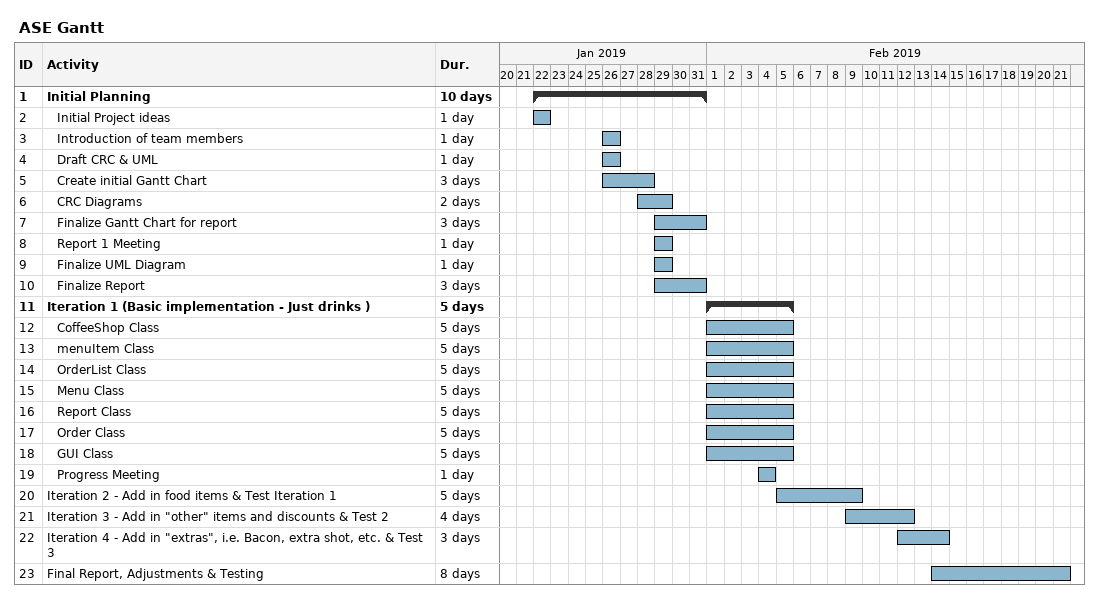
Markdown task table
ASE Gantt

| ID | Level | Task | Duration | Start | Finish |
|---|---|---|---|---|---|
| 1 | 1 | **Initial Planning** | 10d | 2019-01-22 | 2019-01-31 |
| 2 | 2 | Initial Project ideas | 1d | 2019-01-22 | 2019-01-22 |
| 3 | 2 | Introduction of team members | 1d | 2019-01-26 | 2019-01-26 |
| 4 | 2 | Draft CRC & UML | 1d | 2019-01-26 | 2019-01-26 |
| 5 | 2 | Create initial Gantt Chart | 3d | 2019-01-26 | 2019-01-28 |
| 6 | 2 | CRC Diagrams | 2d | 2019-01-28 | 2019-01-29 |
| 7 | 2 | Finalize Gantt Chart for report | 3d | 2019-01-29 | 2019-01-31 |
| 8 | 2 | Report 1 Meeting | 1d | 2019-01-29 | 2019-01-29 |
| 9 | 2 | Finalize UML Diagram | 1d | 2019-01-29 | 2019-01-29 |
| 10 | 2 | Finalize Report | 3d | 2019-01-29 | 2019-01-31 |
| 11 | 1 | **Iteration 1 (Basic implementation - Just drinks )** | 5d | 2019-02-01 | 2019-02-05 |
| 12 | 2 | CoffeeShop Class | 5d | 2019-02-01 | 2019-02-05 |
| 13 | 2 | menuItem Class | 5d | 2019-02-01 | 2019-02-05 |
| 14 | 2 | OrderList Class | 5d | 2019-02-01 | 2019-02-05 |
| 15 | 2 | Menu Class | 5d | 2019-02-01 | 2019-02-05 |
| 16 | 2 | Report Class | 5d | 2019-02-01 | 2019-02-05 |
| 17 | 2 | Order Class | 5d | 2019-02-01 | 2019-02-05 |
| 18 | 2 | GUI Class | 5d | 2019-02-01 | 2019-02-05 |
| 19 | 2 | Progress Meeting | 1d | 2019-02-04 | 2019-02-04 |
| 20 | 1 | Iteration 2 - Add in food items & Test Iteration 1 | 5d | 2019-02-05 | 2019-02-09 |
| 21 | 1 | Iteration 3 - Add in "other" items and discounts & Test 2 | 4d | 2019-02-09 | 2019-02-12 |
| 22 | 1 | Iteration 4 - Add in "extras", i.e. Bacon, extra shot, etc. & Test 3 | 3d | 2019-02-12 | 2019-02-14 |
| 23 | 1 | Final Report, Adjustments & Testing | 8d | 2019-02-14 | 2019-02-21 |
